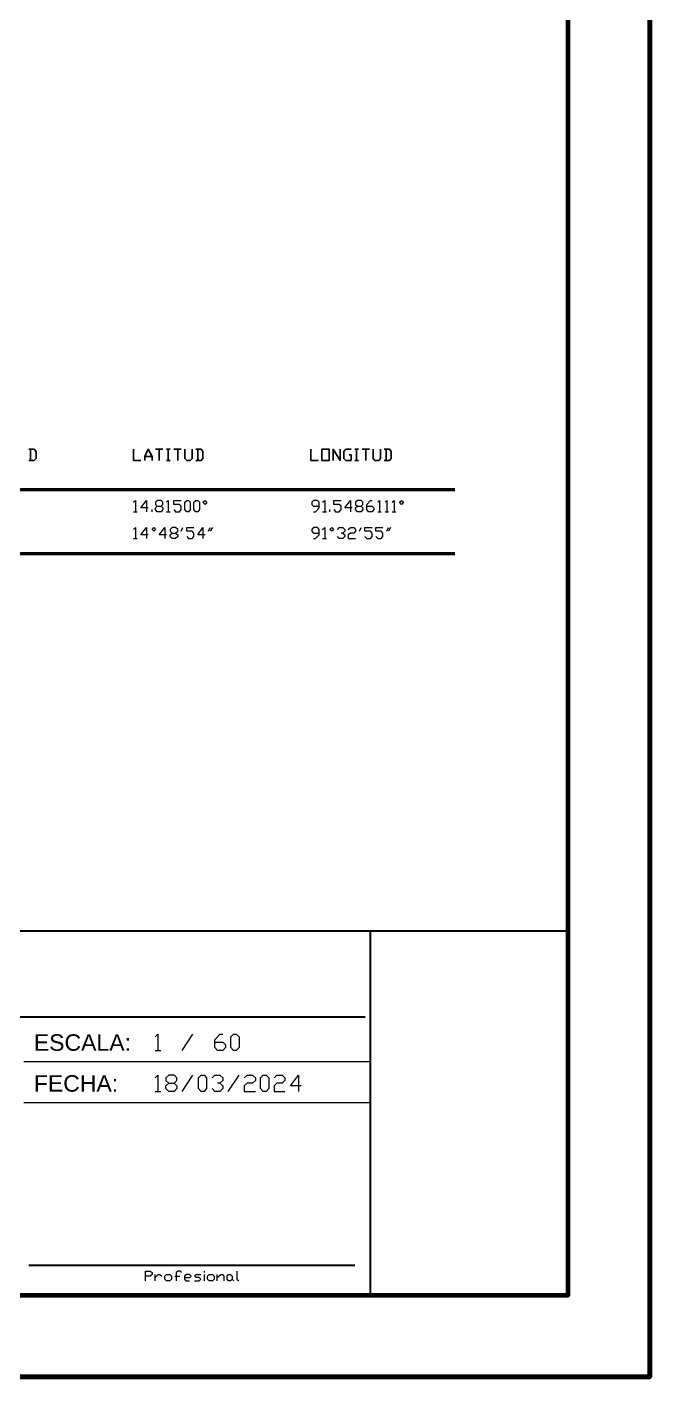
# Model space of a CAD drawing. Header units: millimetres. Extents: x 2424 to 2511, y 1858 to 1990.
# Drawn here: x 2480.2 to 2510.7, y 1858.4 to 1924.4 of the extents above; entities that cross this region are included whole.
import ezdxf

# ---------------------------------------------------------------- set-up
doc = ezdxf.new("R2010")
doc.units = ezdxf.units.MM
for name, color, linetype in [('PDF_0', 7, 'Continuous'), ('PDF_CVL_PUNTO_NUM', 7, 'Continuous'), ('PDF_FORMATO', 7, 'Continuous'), ('PDF_Text', 7, 'Continuous'), ('PDF_TEXTO FIJO', 7, 'Continuous')]:
    doc.layers.add(name, color=color, linetype=linetype)
doc.styles.add('PDF Arial-BoldMT', font='arial.ttf')

msp = doc.modelspace()

# ---------------------------------------------------------------- linework, layer by layer
at = {"layer": 'PDF_0', "lineweight": 70}
for points in [[(2424.279, 1858.381), (2424.279, 1990.335), (2510.656, 1990.335), (2510.656, 1858.381), (2424.279, 1858.381), (2510.656, 1858.381), (2510.656, 1990.335), (2424.279, 1990.335)], [(2436.275, 1986.337), (2436.275, 1862.38), (2506.658, 1862.38), (2506.658, 1986.337)]]:
    msp.add_lwpolyline(points, close=True, dxfattribs=at)
at = {"layer": 'PDF_0', "lineweight": 50}
for points in [[(2473.313, 1901.756), (2501.117, 1901.756)], [(2473.313, 1898.621), (2501.117, 1898.621)]]:
    msp.add_lwpolyline(points, dxfattribs=at)
at = {"layer": 'PDF_CVL_PUNTO_NUM', "lineweight": 25}
for points in [[(2480.311, 1903.179), (2480.565, 1903.179), (2480.667, 1903.264), (2480.667, 1903.62), (2480.565, 1903.721), (2480.311, 1903.721)], [(2480.395, 1903.721), (2480.395, 1903.179)], [(2485.428, 1903.721), (2485.428, 1903.179), (2485.783, 1903.179)], [(2485.97, 1903.179), (2485.97, 1903.365), (2486.139, 1903.721), (2486.326, 1903.365), (2486.326, 1903.179)], [(2486.495, 1903.721), (2486.851, 1903.721)], [(2486.681, 1903.721), (2486.681, 1903.179)], [(2487.037, 1903.721), (2487.207, 1903.721)], [(2487.122, 1903.721), (2487.122, 1903.179)], [(2487.393, 1903.721), (2487.749, 1903.721)], [(2487.579, 1903.721), (2487.579, 1903.179)], [(2487.935, 1903.721), (2487.935, 1903.264), (2488.02, 1903.179), (2488.189, 1903.179), (2488.291, 1903.264), (2488.291, 1903.721)], [(2488.46, 1903.179), (2488.732, 1903.179), (2488.816, 1903.264), (2488.816, 1903.62), (2488.732, 1903.721), (2488.46, 1903.721)], [(2488.562, 1903.721), (2488.562, 1903.179)], [(2494.086, 1903.721), (2494.086, 1903.179), (2494.441, 1903.179)], [(2495.17, 1903.179), (2495.17, 1903.721), (2495.526, 1903.179), (2495.526, 1903.721)], [(2495.966, 1903.45), (2496.051, 1903.45), (2496.051, 1903.179), (2495.797, 1903.179), (2495.695, 1903.264), (2495.695, 1903.62), (2495.797, 1903.721), (2496.051, 1903.721)], [(2496.237, 1903.721), (2496.407, 1903.721)], [(2496.322, 1903.721), (2496.322, 1903.179)], [(2496.593, 1903.721), (2496.949, 1903.721)], [(2496.78, 1903.721), (2496.78, 1903.179)], [(2497.135, 1903.721), (2497.135, 1903.264), (2497.22, 1903.179), (2497.407, 1903.179), (2497.491, 1903.264), (2497.491, 1903.721)], [(2497.661, 1903.179), (2497.932, 1903.179), (2498.016, 1903.264), (2498.016, 1903.62), (2497.932, 1903.721), (2497.661, 1903.721)], [(2497.762, 1903.721), (2497.762, 1903.179)], [(2485.97, 1903.365), (2486.326, 1903.365)], [(2487.037, 1903.179), (2487.207, 1903.179)], [(2496.237, 1903.179), (2496.407, 1903.179)]]:
    msp.add_lwpolyline(points, dxfattribs=at)
msp.add_lwpolyline([(2494.628, 1903.179), (2494.628, 1903.721), (2494.984, 1903.721), (2494.984, 1903.179)], close=True, dxfattribs=at)
at = {"layer": 'PDF_CVL_PUNTO_NUM', "lineweight": 20}
for points in [[(2485.428, 1901.129), (2485.512, 1901.214), (2485.512, 1900.671)], [(2486.139, 1900.858), (2485.783, 1900.858), (2486.055, 1901.214), (2486.055, 1900.671)], [(2486.766, 1900.943), (2486.851, 1900.858), (2486.851, 1900.773), (2486.766, 1900.671), (2486.58, 1900.671), (2486.495, 1900.773), (2486.495, 1900.858), (2486.58, 1900.943), (2486.766, 1900.943), (2486.851, 1901.027), (2486.851, 1901.129), (2486.766, 1901.214), (2486.58, 1901.214), (2486.495, 1901.129), (2486.495, 1901.027), (2486.58, 1900.943)], [(2487.037, 1901.129), (2487.122, 1901.214), (2487.122, 1900.671)], [(2487.393, 1900.773), (2487.478, 1900.671), (2487.664, 1900.671), (2487.749, 1900.773), (2487.749, 1900.943), (2487.664, 1901.027), (2487.393, 1901.027), (2487.393, 1901.214), (2487.749, 1901.214)], [(2494.221, 1900.671), (2494.306, 1900.671), (2494.492, 1900.858), (2494.492, 1901.129), (2494.408, 1901.214), (2494.221, 1901.214), (2494.136, 1901.129), (2494.136, 1901.027), (2494.221, 1900.943), (2494.492, 1900.943)], [(2494.662, 1901.129), (2494.763, 1901.214), (2494.763, 1900.671)], [(2495.204, 1900.773), (2495.289, 1900.671), (2495.475, 1900.671), (2495.56, 1900.773), (2495.56, 1900.943), (2495.475, 1901.027), (2495.204, 1901.027), (2495.204, 1901.214), (2495.56, 1901.214)], [(2496.102, 1900.858), (2495.746, 1900.858), (2496.017, 1901.214), (2496.017, 1900.671)], [(2496.542, 1900.943), (2496.627, 1900.858), (2496.627, 1900.773), (2496.542, 1900.671), (2496.373, 1900.671), (2496.271, 1900.773), (2496.271, 1900.858), (2496.373, 1900.943), (2496.542, 1900.943), (2496.627, 1901.027), (2496.627, 1901.129), (2496.542, 1901.214), (2496.373, 1901.214), (2496.271, 1901.129), (2496.271, 1901.027), (2496.373, 1900.943)], [(2496.814, 1900.943), (2497.085, 1900.943), (2497.169, 1900.858), (2497.169, 1900.773), (2497.085, 1900.671), (2496.898, 1900.671), (2496.814, 1900.773), (2496.814, 1901.027), (2497, 1901.214), (2497.085, 1901.214)], [(2497.356, 1901.129), (2497.44, 1901.214), (2497.44, 1900.671)], [(2497.712, 1901.129), (2497.796, 1901.214), (2497.796, 1900.671)], [(2498.067, 1901.129), (2498.152, 1901.214), (2498.152, 1900.671)], [(2485.428, 1900.671), (2485.597, 1900.671)], [(2486.326, 1900.671), (2486.326, 1900.773)], [(2487.037, 1900.671), (2487.207, 1900.671)], [(2494.662, 1900.671), (2494.848, 1900.671)], [(2495.018, 1900.671), (2495.018, 1900.773)], [(2497.356, 1900.671), (2497.525, 1900.671)], [(2497.712, 1900.671), (2497.881, 1900.671)], [(2498.067, 1900.671), (2498.237, 1900.671)], [(2485.428, 1899.807), (2485.512, 1899.892), (2485.512, 1899.367)], [(2486.139, 1899.536), (2485.783, 1899.536), (2486.055, 1899.892), (2486.055, 1899.367)], [(2487.037, 1899.536), (2486.681, 1899.536), (2486.953, 1899.892), (2486.953, 1899.367)], [(2487.478, 1899.621), (2487.579, 1899.536), (2487.579, 1899.452), (2487.478, 1899.367), (2487.308, 1899.367), (2487.207, 1899.452), (2487.207, 1899.536), (2487.308, 1899.621), (2487.478, 1899.621), (2487.579, 1899.723), (2487.579, 1899.807), (2487.478, 1899.892), (2487.308, 1899.892), (2487.207, 1899.807), (2487.207, 1899.723), (2487.308, 1899.621)], [(2487.749, 1899.723), (2487.834, 1899.892)], [(2488.02, 1899.452), (2488.105, 1899.367), (2488.291, 1899.367), (2488.376, 1899.452), (2488.376, 1899.621), (2488.291, 1899.723), (2488.02, 1899.723), (2488.02, 1899.892), (2488.376, 1899.892)], [(2488.918, 1899.536), (2488.562, 1899.536), (2488.816, 1899.892), (2488.816, 1899.367)], [(2489.087, 1899.723), (2489.172, 1899.892)], [(2489.274, 1899.892), (2489.172, 1899.723)], [(2494.221, 1899.367), (2494.306, 1899.367), (2494.492, 1899.536), (2494.492, 1899.807), (2494.408, 1899.892), (2494.221, 1899.892), (2494.136, 1899.807), (2494.136, 1899.723), (2494.221, 1899.621), (2494.492, 1899.621)], [(2494.662, 1899.807), (2494.763, 1899.892), (2494.763, 1899.367)], [(2495.39, 1899.807), (2495.475, 1899.892), (2495.644, 1899.892), (2495.746, 1899.807), (2495.746, 1899.723), (2495.644, 1899.621), (2495.56, 1899.621)], [(2495.644, 1899.621), (2495.746, 1899.536), (2495.746, 1899.452), (2495.644, 1899.367), (2495.475, 1899.367), (2495.39, 1899.452)], [(2495.916, 1899.807), (2496.017, 1899.892), (2496.187, 1899.892), (2496.271, 1899.807), (2496.271, 1899.723), (2496.187, 1899.621), (2496.017, 1899.621), (2495.916, 1899.536), (2495.916, 1899.367), (2496.271, 1899.367)], [(2496.458, 1899.723), (2496.542, 1899.892)], [(2496.729, 1899.452), (2496.814, 1899.367), (2497, 1899.367), (2497.085, 1899.452), (2497.085, 1899.621), (2497, 1899.723), (2496.729, 1899.723), (2496.729, 1899.892), (2497.085, 1899.892)], [(2497.254, 1899.452), (2497.356, 1899.367), (2497.525, 1899.367), (2497.61, 1899.452), (2497.61, 1899.621), (2497.525, 1899.723), (2497.254, 1899.723), (2497.254, 1899.892), (2497.61, 1899.892)], [(2497.796, 1899.723), (2497.881, 1899.892)], [(2497.983, 1899.892), (2497.881, 1899.723)], [(2485.428, 1899.367), (2485.597, 1899.367)], [(2494.662, 1899.367), (2494.848, 1899.367)]]:
    msp.add_lwpolyline(points, dxfattribs=at)
for points in [[(2488.02, 1900.671), (2487.935, 1900.773), (2487.935, 1901.129), (2488.02, 1901.214), (2488.105, 1901.214), (2488.189, 1901.129), (2488.189, 1900.773), (2488.105, 1900.671)], [(2488.46, 1900.671), (2488.376, 1900.773), (2488.376, 1901.129), (2488.46, 1901.214), (2488.562, 1901.214), (2488.647, 1901.129), (2488.647, 1900.773), (2488.562, 1900.671)], [(2488.816, 1901.129), (2488.918, 1901.214), (2489.003, 1901.129), (2488.918, 1901.027)], [(2498.423, 1901.129), (2498.508, 1901.214), (2498.61, 1901.129), (2498.508, 1901.027)], [(2486.326, 1899.807), (2486.41, 1899.892), (2486.495, 1899.807), (2486.41, 1899.723)], [(2495.018, 1899.807), (2495.119, 1899.892), (2495.204, 1899.807), (2495.119, 1899.723)]]:
    msp.add_lwpolyline(points, close=True, dxfattribs=at)
at = {"layer": 'PDF_FORMATO', "lineweight": 30}
for points in [[(2436.275, 1880.187), (2506.658, 1880.187)], [(2496.983, 1880.187), (2496.983, 1862.397)], [(2436.275, 1875.985), (2496.746, 1875.985)], [(2480.311, 1863.854), (2496.237, 1863.854)]]:
    msp.add_lwpolyline(points, dxfattribs=at)
at = {"layer": 'PDF_FORMATO', "lineweight": 20}
for points in [[(2480.057, 1873.799), (2496.983, 1873.799)], [(2480.057, 1871.8), (2496.983, 1871.8)]]:
    msp.add_lwpolyline(points, dxfattribs=at)
at = {"layer": 'PDF_TEXTO FIJO', "lineweight": 9}
for points in [[(2486.478, 1875.002), (2486.614, 1875.138), (2486.614, 1874.342)], [(2487.8, 1874.342), (2488.325, 1875.138)], [(2489.392, 1874.748), (2489.782, 1874.748), (2489.918, 1874.613), (2489.918, 1874.477), (2489.782, 1874.342), (2489.528, 1874.342), (2489.392, 1874.477), (2489.392, 1874.867), (2489.647, 1875.138), (2489.782, 1875.138)], [(2486.478, 1874.342), (2486.749, 1874.342)], [(2486.478, 1873.003), (2486.614, 1873.139), (2486.614, 1872.342)], [(2487.41, 1872.749), (2487.546, 1872.613), (2487.546, 1872.478), (2487.41, 1872.342), (2487.139, 1872.342), (2487.003, 1872.478), (2487.003, 1872.613), (2487.139, 1872.749), (2487.41, 1872.749), (2487.546, 1872.868), (2487.546, 1873.003), (2487.41, 1873.139), (2487.139, 1873.139), (2487.003, 1873.003), (2487.003, 1872.868), (2487.139, 1872.749)], [(2487.8, 1872.342), (2488.325, 1873.139)], [(2489.257, 1873.003), (2489.392, 1873.139), (2489.647, 1873.139), (2489.782, 1873.003), (2489.782, 1872.868), (2489.647, 1872.749), (2489.528, 1872.749)], [(2490.053, 1872.342), (2490.578, 1873.139)], [(2490.833, 1873.003), (2490.968, 1873.139), (2491.239, 1873.139), (2491.375, 1873.003), (2491.375, 1872.868), (2491.239, 1872.749), (2490.968, 1872.749), (2490.833, 1872.613), (2490.833, 1872.342), (2491.375, 1872.342)], [(2492.29, 1873.003), (2492.425, 1873.139), (2492.679, 1873.139), (2492.815, 1873.003), (2492.815, 1872.868), (2492.679, 1872.749), (2492.425, 1872.749), (2492.29, 1872.613), (2492.29, 1872.342), (2492.815, 1872.342)], [(2493.611, 1872.613), (2493.086, 1872.613), (2493.476, 1873.139), (2493.476, 1872.342)], [(2489.647, 1872.749), (2489.782, 1872.613), (2489.782, 1872.478), (2489.647, 1872.342), (2489.392, 1872.342), (2489.257, 1872.478)], [(2486.478, 1872.342), (2486.749, 1872.342)], [(2486.004, 1863.074), (2486.004, 1863.549), (2486.241, 1863.549), (2486.326, 1863.481), (2486.326, 1863.396), (2486.241, 1863.311), (2486.004, 1863.311)], [(2486.478, 1863.074), (2486.478, 1863.396)], [(2486.478, 1863.244), (2486.631, 1863.396), (2486.715, 1863.396), (2486.8, 1863.311)], [(2487.444, 1863.311), (2487.681, 1863.311)], [(2487.766, 1863.481), (2487.681, 1863.549), (2487.596, 1863.549), (2487.512, 1863.481), (2487.512, 1863.074)], [(2487.918, 1863.244), (2488.155, 1863.244), (2488.24, 1863.311), (2488.155, 1863.396), (2488.003, 1863.396), (2487.918, 1863.311), (2487.918, 1863.159), (2488.003, 1863.074), (2488.155, 1863.074)], [(2488.393, 1863.074), (2488.63, 1863.074), (2488.715, 1863.159), (2488.63, 1863.244), (2488.477, 1863.244), (2488.393, 1863.311), (2488.477, 1863.396), (2488.715, 1863.396)], [(2488.884, 1863.481), (2488.884, 1863.549)], [(2488.884, 1863.074), (2488.884, 1863.396)], [(2489.511, 1863.074), (2489.511, 1863.396)], [(2489.511, 1863.244), (2489.68, 1863.396), (2489.765, 1863.396), (2489.833, 1863.311), (2489.833, 1863.074)], [(2490.477, 1863.549), (2490.477, 1863.159), (2490.561, 1863.074)], [(2490.24, 1863.159), (2490.324, 1863.074)]]:
    msp.add_lwpolyline(points, dxfattribs=at)
for points in [[(2490.307, 1874.342), (2490.172, 1874.477), (2490.172, 1875.002), (2490.307, 1875.138), (2490.443, 1875.138), (2490.578, 1875.002), (2490.578, 1874.477), (2490.443, 1874.342)], [(2488.732, 1872.342), (2488.596, 1872.478), (2488.596, 1873.003), (2488.732, 1873.139), (2488.867, 1873.139), (2488.986, 1873.003), (2488.986, 1872.478), (2488.867, 1872.342)], [(2491.764, 1872.342), (2491.629, 1872.478), (2491.629, 1873.003), (2491.764, 1873.139), (2491.9, 1873.139), (2492.036, 1873.003), (2492.036, 1872.478), (2491.9, 1872.342)], [(2487.19, 1863.074), (2487.037, 1863.074), (2486.953, 1863.159), (2486.953, 1863.311), (2487.037, 1863.396), (2487.19, 1863.396), (2487.274, 1863.311), (2487.274, 1863.159)], [(2489.274, 1863.074), (2489.121, 1863.074), (2489.037, 1863.159), (2489.037, 1863.311), (2489.121, 1863.396), (2489.274, 1863.396), (2489.358, 1863.311), (2489.358, 1863.159)], [(2490.155, 1863.074), (2490.07, 1863.074), (2490.002, 1863.159), (2490.002, 1863.311), (2490.07, 1863.396), (2490.155, 1863.396), (2490.24, 1863.311), (2490.24, 1863.159)]]:
    msp.add_lwpolyline(points, close=True, dxfattribs=at)

# ---------------------------------------------------------------- texts
at = {"layer": 'PDF_Text', "char_height": 0.8048, "attachment_point": 4, "style": 'PDF Arial-BoldMT'}
for s, insert in [('ESCALA:', (2480.55, 1874.722)), ('FECHA:', (2480.55, 1872.723))]:
    msp.add_mtext(s, dxfattribs=dict(at, insert=insert))

doc.saveas('drawing.dxf')
